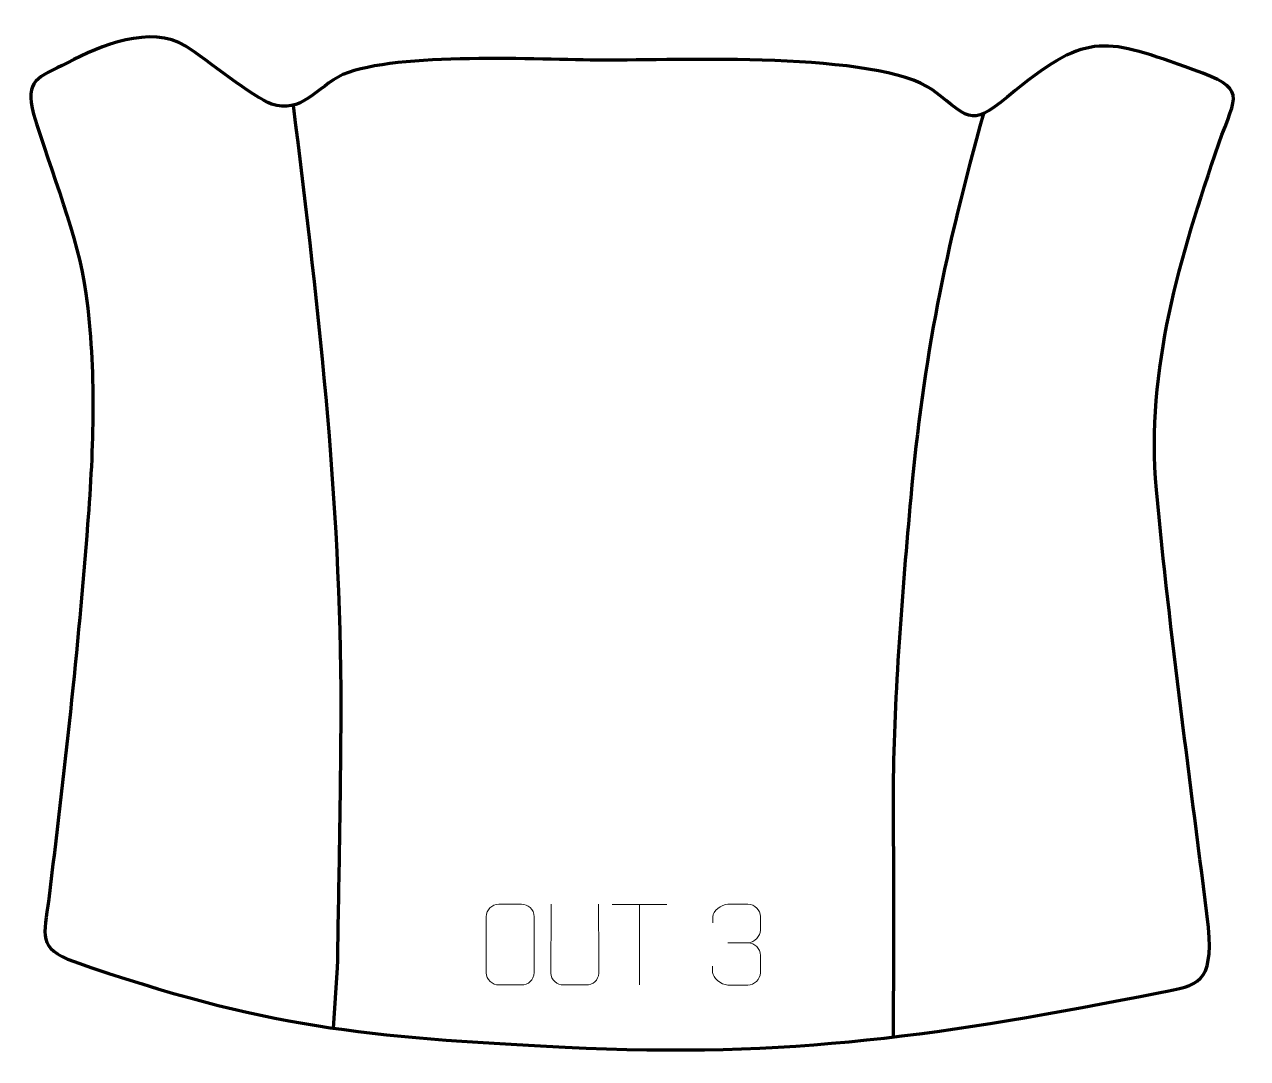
# Model space of a CAD drawing. Header units: millimetres. Extents: x -489 to -111, y 215 to 535.
import ezdxf

# ---------------------------------------------------------------- set-up
doc = ezdxf.new("R2010")
doc.units = ezdxf.units.MM
doc.header["$MEASUREMENT"] = 0
doc.layers.add('layer 2', color=7, linetype='Continuous')
doc.layers.add('layer 3', color=7, linetype='Continuous')

msp = doc.modelspace()

# ---------------------------------------------------------------- linework, layer by layer
at = {"layer": 'layer 2', "color": 142, "lineweight": 158}
for points, knots in [([(-405.7788, 510.1567), (-397.6136, 444.4315), (-390.5983, 383.5208), (-391.0806, 317.0016), (-391.0806, 317.0016), (-391.2585, 292.4569), (-391.7545, 267.9145), (-392.1548, 243.3726), (-392.1548, 243.3726), (-392.1548, 243.3726), (-393.4295, 224.6901), (-393.4295, 224.6901)], [0, 0, 0, 0, 0.25, 0.25, 0.25, 0.25, 0.5, 0.5, 0.5, 0.5, 1, 1, 1, 1]), ([(-192.2672, 507.5526), (-204.0303, 465.5167), (-210.8465, 432.2946), (-214.7637, 388.6885), (-214.7637, 388.6885), (-217.3438, 359.9681), (-219.9414, 328.1498), (-220.2144, 299.414), (-220.2144, 299.414), (-220.3131, 289.0155), (-220.0593, 278.6167), (-220.0685, 268.2184), (-220.0685, 268.2184), (-220.0685, 268.2184), (-220.0698, 266.769), (-220.0698, 266.769), (-220.0698, 266.769), (-220.0791, 262.7839), (-220.0884, 258.7989), (-220.0977, 254.8138), (-220.0977, 254.8138), (-220.1222, 244.3529), (-220.1466, 233.8921), (-220.1709, 223.4314), (-220.1709, 223.4314), (-220.1709, 223.4314), (-220.1745, 221.9369), (-220.1745, 221.9369)], [0, 0, 0, 0, 0.125, 0.125, 0.125, 0.125, 0.25, 0.25, 0.25, 0.25, 0.375, 0.375, 0.375, 0.375, 0.5, 0.5, 0.5, 0.5, 0.625, 0.625, 0.625, 0.625, 0.75, 0.75, 0.75, 0.75, 1, 1, 1, 1])]:
    msp.add_open_spline(points, degree=3, knots=knots, dxfattribs=at)
at = {"layer": 'layer 2', "color": 250, "lineweight": 9}
for points, knots in [([(-342.17, 262.9811), (-339.8443, 262.9811), (-337.5182, 262.9811), (-335.1921, 262.9811), (-335.1921, 262.9811), (-333.2455, 263.0167), (-331.2541, 261.5251), (-331.2274, 259.0875), (-331.2274, 259.0875), (-331.2278, 253.3406), (-331.2278, 247.5933), (-331.2274, 241.8456), (-331.2274, 241.8456), (-331.3672, 239.5222), (-333.0444, 238.0426), (-335.1921, 238.0318), (-335.1921, 238.0318), (-337.524, 238.0322), (-339.8559, 238.0322), (-342.1874, 238.0318), (-342.1874, 238.0318), (-344.1124, 237.9264), (-346.0845, 239.8109), (-346.0733, 241.8282), (-346.0733, 241.8282), (-346.073, 247.5983), (-346.073, 253.368), (-346.0733, 259.1373), (-346.0733, 259.1373), (-346.0691, 261.2754), (-344.3224, 262.9946), (-342.17, 262.9811)], [0, 0, 0, 0, 0.11111111, 0.11111111, 0.11111111, 0.11111111, 0.22222222, 0.22222222, 0.22222222, 0.22222222, 0.33333333, 0.33333333, 0.33333333, 0.33333333, 0.44444444, 0.44444444, 0.44444444, 0.44444444, 0.55555556, 0.55555556, 0.55555556, 0.55555556, 0.66666667, 0.66666667, 0.66666667, 0.66666667, 0.77777778, 0.77777778, 0.77777778, 0.77777778, 1, 1, 1, 1]), ([(-311.3232, 262.9856), (-311.3236, 257.4461), (-311.2278, 247.2443), (-311.2274, 241.7039), (-311.2274, 241.7039), (-311.3672, 239.4644), (-313.0444, 238.0382), (-315.1921, 238.0277), (-315.1921, 238.0277), (-317.524, 238.0281), (-319.8559, 238.0281), (-322.1874, 238.0277), (-322.1874, 238.0277), (-324.1124, 237.9262), (-326.0845, 239.7427), (-326.0733, 241.6872), (-326.0733, 241.6872), (-326.073, 247.2491), (-325.9776, 257.4245), (-325.978, 262.9856)], [0, 0, 0, 0, 0.16666667, 0.16666667, 0.16666667, 0.16666667, 0.33333333, 0.33333333, 0.33333333, 0.33333333, 0.5, 0.5, 0.5, 0.5, 0.66666667, 0.66666667, 0.66666667, 0.66666667, 1, 1, 1, 1]), ([(-276.015, 257.2971), (-276.015, 257.2971), (-276.015, 259.1543), (-276.015, 259.1543), (-276.015, 259.1543), (-276.0293, 260.8962), (-273.3648, 263.0143), (-271.3057, 262.9916), (-271.3057, 262.9916), (-269.2416, 262.9916), (-267.1776, 262.9916), (-265.1139, 262.9916), (-265.1139, 262.9916), (-262.9194, 263.0004), (-261.3211, 261.1536), (-261.2767, 259.2415), (-261.2767, 259.2415), (-261.2771, 257.8064), (-261.2771, 256.3713), (-261.2767, 254.9358), (-261.2767, 254.9358), (-261.3253, 253.2823), (-262.9279, 251.0523), (-265.1262, 251.0623), (-265.1262, 251.0623), (-262.9225, 251.0511), (-261.3145, 249.2479), (-261.2605, 247.1884), (-261.2605, 247.1884), (-261.2609, 245.4037), (-261.2609, 243.619), (-261.2605, 241.8339), (-261.2605, 241.8339), (-261.2504, 239.7725), (-263.3053, 238.0094), (-265.1262, 238.0175), (-265.1262, 238.0175), (-267.1915, 238.0178), (-269.2567, 238.0178), (-271.3223, 238.0175), (-271.3223, 238.0175), (-273.4909, 238.029), (-276.0219, 240.4292), (-276.0405, 241.891), (-276.0405, 241.891), (-276.0405, 241.891), (-276.0405, 243.7996), (-276.0405, 243.7996)], [0, 0, 0, 0, 0.07692308, 0.07692308, 0.07692308, 0.07692308, 0.15384615, 0.15384615, 0.15384615, 0.15384615, 0.23076923, 0.23076923, 0.23076923, 0.23076923, 0.30769231, 0.30769231, 0.30769231, 0.30769231, 0.38461538, 0.38461538, 0.38461538, 0.38461538, 0.46153846, 0.46153846, 0.46153846, 0.46153846, 0.53846154, 0.53846154, 0.53846154, 0.53846154, 0.61538462, 0.61538462, 0.61538462, 0.61538462, 0.69230769, 0.69230769, 0.69230769, 0.69230769, 0.76923077, 0.76923077, 0.76923077, 0.76923077, 0.84615385, 0.84615385, 0.84615385, 0.84615385, 1, 1, 1, 1])]:
    msp.add_open_spline(points, degree=3, knots=knots, dxfattribs=at)
for points in [[(-307.144, 262.9579), (-307.144, 262.9579), (-290.1568, 262.9579), (-290.1568, 262.9579)], [(-298.6502, 238.0279), (-298.6502, 238.0279), (-298.6502, 262.9814), (-298.6502, 262.9814)], [(-271.3053, 251.0519), (-271.3053, 251.0519), (-265.1089, 251.0519), (-265.1089, 251.0519)]]:
    msp.add_open_spline(points, degree=3, dxfattribs=at)
at = {"layer": 'layer 3', "color": 242, "lineweight": 158}
msp.add_open_spline([(-486.0993, 507.3803), (-488.9047, 518.0725), (-484.7797, 518.6403), (-475.6039, 523.294), (-475.6039, 523.294), (-465.1671, 528.5872), (-450.1665, 535.132), (-439.0085, 528.4322), (-439.0085, 528.4322), (-432.5546, 524.2835), (-417.9731, 512.4342), (-412.5069, 510.5121), (-412.5069, 510.5121), (-403.3869, 507.3052), (-398.5891, 515.6074), (-390.4172, 519.6765), (-390.4172, 519.6765), (-373.0166, 526.6269), (-330.296, 524.2482), (-309.8081, 524.0754), (-309.8081, 524.0754), (-287.3483, 524.0362), (-224.8602, 526.8298), (-208.0496, 514.8646), (-208.0496, 514.8646), (-195.224, 505.1241), (-196.3802, 503.2398), (-182.4421, 514.6859), (-182.4421, 514.6859), (-159.7679, 533.0835), (-154.2678, 530.7366), (-127.3089, 521.1478), (-127.3089, 521.1478), (-110.5765, 514.8997), (-113.9448, 513.934), (-119.4903, 498.2664), (-119.4903, 498.2664), (-131.4429, 463.16), (-141.9914, 428.7578), (-138.7589, 391.2179), (-138.7589, 391.2179), (-134.5022, 345.69), (-128.219, 301.0925), (-122.6233, 255.7936), (-122.6233, 255.7936), (-121.2778, 238.4297), (-125.6448, 238.0377), (-137.5848, 235.6924), (-137.5848, 235.6924), (-204.0931, 222.6283), (-251.7905, 215.2741), (-321.6794, 218.7976), (-321.6794, 218.7976), (-383.7078, 221.925), (-414.1436, 224.6739), (-473.5751, 245.2508), (-473.5751, 245.2508), (-485.0765, 249.5829), (-482.8352, 253.1183), (-481.3975, 264.5984), (-481.3975, 264.5984), (-476.688, 302.6958), (-472.2694, 342.2799), (-469.3545, 380.5288), (-469.3545, 380.5288), (-467.5299, 404.5898), (-466.6453, 427.8769), (-469.8978, 451.9133), (-469.8978, 451.9133), (-472.2799, 469.5181), (-480.7862, 489.8467), (-486.0993, 507.3803)], degree=3, knots=[0, 0, 0, 0, 0.05263158, 0.05263158, 0.05263158, 0.05263158, 0.10526316, 0.10526316, 0.10526316, 0.10526316, 0.15789474, 0.15789474, 0.15789474, 0.15789474, 0.21052632, 0.21052632, 0.21052632, 0.21052632, 0.26315789, 0.26315789, 0.26315789, 0.26315789, 0.31578947, 0.31578947, 0.31578947, 0.31578947, 0.36842105, 0.36842105, 0.36842105, 0.36842105, 0.42105263, 0.42105263, 0.42105263, 0.42105263, 0.47368421, 0.47368421, 0.47368421, 0.47368421, 0.52631579, 0.52631579, 0.52631579, 0.52631579, 0.57894737, 0.57894737, 0.57894737, 0.57894737, 0.63157895, 0.63157895, 0.63157895, 0.63157895, 0.68421053, 0.68421053, 0.68421053, 0.68421053, 0.73684211, 0.73684211, 0.73684211, 0.73684211, 0.78947368, 0.78947368, 0.78947368, 0.78947368, 0.84210526, 0.84210526, 0.84210526, 0.84210526, 0.89473684, 0.89473684, 0.89473684, 0.89473684, 1, 1, 1, 1], dxfattribs=at)

doc.saveas('drawing.dxf')
